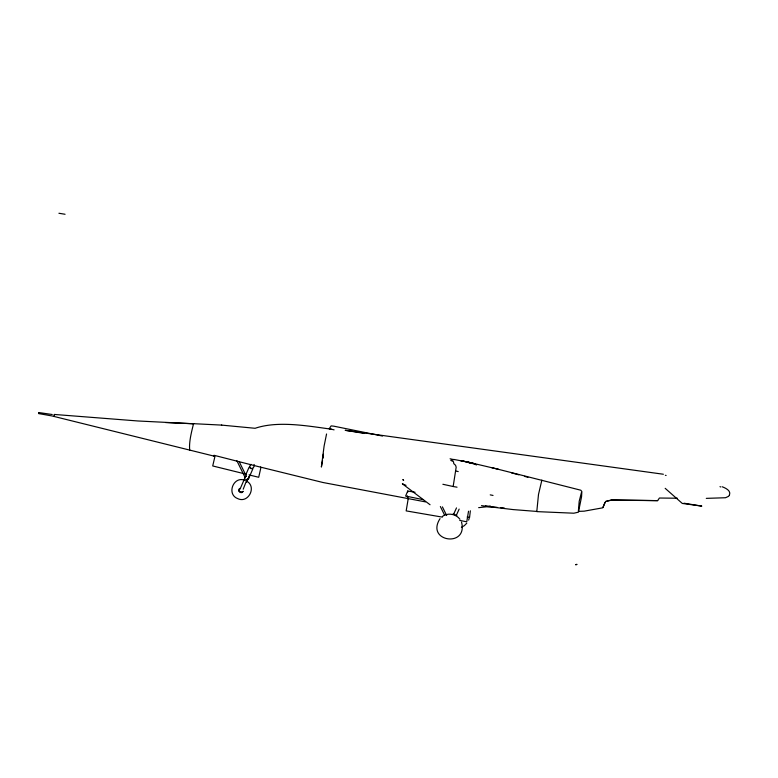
<?xml version="1.0" encoding="UTF-8"?>
<svg xmlns="http://www.w3.org/2000/svg" width="778" height="778" viewBox="0 0 778 778"><rect width="100%" height="100%" fill="white"/><g stroke="black" fill="none" stroke-linecap="round" stroke-linejoin="round"><path stroke-width="1.17" d="M407.4 495.975L407.662 498.727L408.343 497.91L406.174 510.893L442.39 517.127M407.653 492.338L407.74 491.015L415.053 492.25M54.324 415.102L54.353 414.45L137.891 420.976L193.8 423.777L165.607 422.551M470.359 510.796L469.562 517.37L467.189 516.962M457.036 487.184L453.156 486.513L456.171 467.199L455.568 465.273L453.798 463.678L453.448 461.675L450.783 460.352L453.914 459.652L450.092 458.777M468.531 511.204L466.751 521.814L459.759 520.424M38.958 413.05L38.91 413.624L52 415.948L214.31 456.19M39.026 413.157L39.075 412.583L52.233 414.518M322.948 458.339L323.337 456.161M322.559 460.508L321.382 467.043L324.105 446.076L326.556 433.978M322.656 457.668L323.356 454.206M214.923 456.55L212.715 465.954L246.558 474.298M260.961 467.325L258.704 477.274L249.018 474.911M468.657 520.122L469.542 517.02M39.056 412.632L38.919 413.624M54.09 416.434L54.334 414.46M578.394 511.37L584.142 511.165L602.755 507.82L605.167 502.17M603.028 507.382L605.041 502.481M407.74 491.006L405.62 496.053L423.232 499.661M245.78 474.804L249.057 467.296L250.419 467.481M240.032 489.119L244.846 478.081M250.993 464.33C246.607 469.144 254.688 470.972 254.134 464.447M243.203 489.216L247.19 479.034M246.49 482.292L248.415 477.887M729.443 495.071C731.359 490.675 725.427 487.981 722.188 486.765M260.552 466.644L260.085 467.043L214.018 455.295L214.028 456.326M456.501 507.908L453.662 514.132L454.119 514.394M456.316 515.337L459.156 509.104M245.654 476.525C241.579 480.755 249.787 481.621 248.639 476.622M329.58 428.221L331.127 425.877L333.947 426.198L382.484 436.04M440.047 518.634C425.128 541.78 468.298 548.052 461.529 522.116M466.79 523.186L464.252 525.724L461.403 527.251M657.634 500.633L611.664 499.904L605.761 501.45L611.508 500.147L657.634 500.633L659.423 498.027L677.375 498.231M729.433 495.09L728.539 496.364L725.485 497.735L706.288 498.367M581.467 492.445L579.192 501.304L578.385 511.02M246.266 476.321L244.846 476.943L236.872 460.741M541.867 480.114L538.502 494.419L536.791 511.613L573.843 513.208L578.433 512.177L581.545 496.841L581.856 491.55L580.777 490.208L491.677 467.607M537.083 511.457L513.169 509.59L485.54 506.293M242.25 491.997L243.213 491.307C241.647 494.779 236.648 490.908 239.575 488.409L239.245 490.665M442.39 516.417C447.827 512.469 455.966 513.879 459.924 519.257M189.706 450.122C188.84 442.167 191.485 432.033 193.557 423.679L221.769 425.109M481.485 505.622L485.832 506.225M478.645 507.664L490.539 506.352M490.247 506.186L485.793 506.235M58.924 213.26L65.07 214.261M453.127 513.898L456.851 515.571M241.063 492.114L241.666 492.134M241.763 492.523L239.147 491.414M485.316 506.274L497.171 507.363M500.721 507.694L504.28 508.024M221.467 425.089L255.096 428.289C277.308 420.791 305.589 425.605 329.619 428.96M247.89 478.626L248.6 478.616L252.811 468.969L251.858 468.123M453.681 459.399L468.317 462.19L460.664 460.605M683.969 503.21L701.814 506.108L682.306 503.444L665.18 488.331M469.037 462.978L471.429 463.367M356.908 432.179L345.189 430.312L663.371 474.24M357.899 432.344L364.192 433.463M425.478 501.878L322.938 482.496L261.311 467.315M334.102 429.855L329.182 428.717L331.798 429.407M490.218 494.866L493.028 495.44M665.375 475.309L666.114 475.455M460.557 460.576L475.446 463.834M442.876 484.276L453.156 486.513M498.727 469.358L468.541 462.239L472.907 463.328M455.568 470.933L458.213 471.585M511.477 472.868L518.848 474.813M524.518 476.35L527.922 477.274M402.761 484.081L406.028 485.336M244.749 480.298C233.517 475.708 226.272 494.215 237.601 498.562C248.464 504.027 257.255 486.182 246.286 480.989M472.635 463.571L476.622 464.923M720 486.649L720.768 486.979M402.897 484.12L402.352 483.799L430.049 504.747M245.235 477.449L244.846 476.943M442.41 506.886L446.66 515.522M440.358 506.517L444.608 515.153M239.449 462.19L246.363 476.233M576.838 564.371L575.846 564.75L576.838 564.371M403.588 480.221L402.946 479.734L403.588 480.221"/></g></svg>
